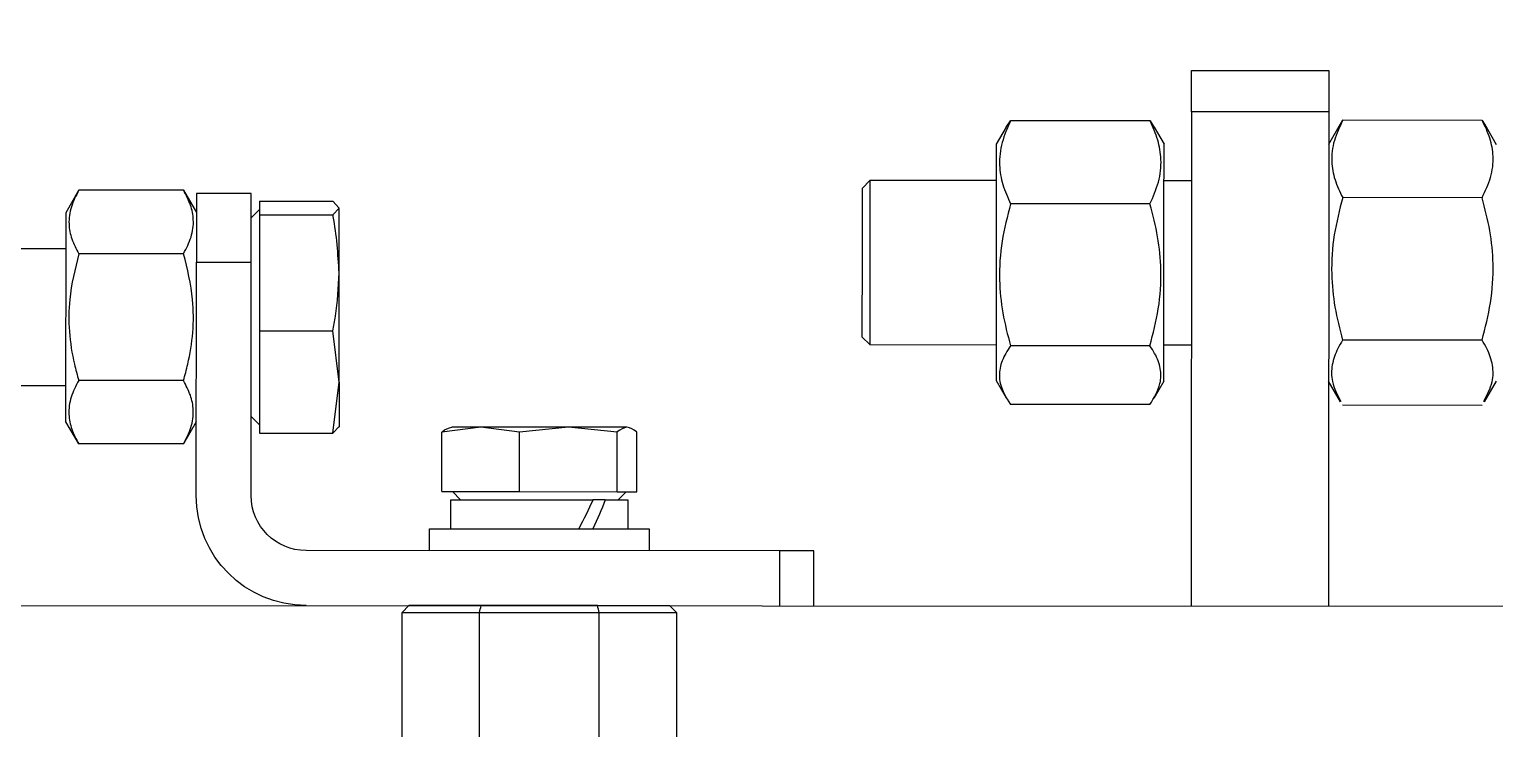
# Model space of a CAD drawing. Header units: millimetres. Extents: x 845401 to 948039, y 511594 to 550263.
# Drawn here: x 904003.6 to 904110.4, y 537273.1 to 537324 of the extents above; entities that cross this region are included whole.
import ezdxf

# ---------------------------------------------------------------- set-up
doc = ezdxf.new("R2010")
doc.units = ezdxf.units.MM
doc.layers.add('00', color=7, linetype='Continuous')
doc.layers.add('1轮廓实线层', color=7, linetype='Continuous')
doc.layers.add('A-剖-0.10mm.......SECT-L01', color=255, linetype='Continuous', lineweight=18)

# ---------------------------------------------------------------- blocks, each defined once
blk = doc.blocks.new('*U100479')
at = {"color": 7, "linetype": 'Continuous', "lineweight": 25}
for p, q in [((-2803.14, 1672.02), (-2803.64, 1671.52)), ((-2803.64, 1671.52), (-2803.64, 1631.12)), ((-2798, 1671.52), (-2803.64, 1671.52)), ((-2803.14, 1672.02), (-2797.88, 1672.02)), ((-2798, 1642.02), (-2798, 1671.52)), ((-2789.28, 1671.52), (-2798, 1671.52)), ((-2797.88, 1672.02), (-2789.4, 1672.02)), ((-2789.4, 1672.02), (-2784.14, 1672.02)), ((-2789.28, 1642.02), (-2789.28, 1671.52)), ((-2783.64, 1671.52), (-2789.28, 1671.52)), ((-2783.64, 1671.52), (-2784.14, 1672.02)), ((-2783.64, 1631.12), (-2783.64, 1671.52))]:
    blk.add_line(p, q, dxfattribs=at)
for points in [[(-2798, 1671.52), (-2797.96, 1671.68), (-2797.92, 1671.85), (-2797.88, 1672.02)], [(-2789.28, 1671.52), (-2789.32, 1671.68), (-2789.36, 1671.85), (-2789.4, 1672.02)]]:
    blk.add_open_spline(points, degree=3, dxfattribs=at)
at = {"layer": '1轮廓实线层'}
for p, q in [((-2841.14, 1711.02), (-2851.14, 1711.02)), ((-2851.14, 1711.02), (-2851.14, 1708.02)), ((-2841.14, 1708.02), (-2841.14, 1711.02)), ((-2862.32, 1707.4), (-2862.48, 1707.12)), ((-2862.32, 1707.4), (-2852.16, 1707.4)), ((-2852, 1707.12), (-2852.16, 1707.4)), ((-2851.14, 1708.02), (-2841.14, 1708.02)), ((-2851.14, 1708.02), (-2851.14, 1672.02)), ((-2841.14, 1708.02), (-2841.14, 1672.02)), ((-2838.12, 1707.36), (-2838.42, 1706.88)), ((-2838.12, 1707.36), (-2827.96, 1707.36)), ((-2827.65, 1706.88), (-2827.96, 1707.36)), ((-2862.48, 1707.14), (-2863.34, 1705.65)), ((-2851.14, 1705.65), (-2852, 1707.14)), ((-2838.41, 1706.9), (-2839.14, 1705.65)), ((-2826.94, 1705.65), (-2827.66, 1706.9)), ((-2839.14, 1700.57), (-2839.14, 1705.65)), ((-2826.94, 1700.57), (-2826.94, 1705.65)), ((-2839.14, 1703.02), (-2841.14, 1703.02)), ((-2817.74, 1703.02), (-2826.94, 1703.02)), ((-2817.14, 1702.42), (-2817.74, 1703.02)), ((-2817.74, 1697.77), (-2817.74, 1703.02)), ((-2817.14, 1702.42), (-2817.14, 1697.7)), ((-2772.64, 1702.02), (-2768.64, 1702.02)), ((-2772.64, 1697.02), (-2772.64, 1702.02)), ((-2767.71, 1702.26), (-2768.64, 1700.65)), ((-2768.64, 1702.02), (-2768.64, 1697.02)), ((-2767.71, 1702.26), (-2760.07, 1702.26)), ((-2759.14, 1700.65), (-2760.07, 1702.26)), ((-2862.32, 1701.77), (-2852.16, 1701.77)), ((-2838.12, 1701.3), (-2827.96, 1701.3)), ((-2779.04, 1700.97), (-2778.59, 1701.47)), ((-2778.59, 1700.48), (-2779.04, 1700.97)), ((-2779.04, 1696.25), (-2779.04, 1700.97)), ((-2773.24, 1701.47), (-2778.59, 1701.47)), ((-2773.24, 1701.47), (-2773.24, 1700.48)), ((-2839.14, 1688.4), (-2839.14, 1700.57)), ((-2826.94, 1688.4), (-2826.94, 1700.57)), ((-2773.24, 1700.48), (-2778.59, 1700.48)), ((-2772.64, 1700.26), (-2773.24, 1700.86)), ((-2773.24, 1700.48), (-2773.24, 1692.03)), ((-2759.14, 1685.4), (-2759.14, 1700.65)), ((-2817.74, 1691.02), (-2817.74, 1697.77)), ((-2817.14, 1697.7), (-2817.14, 1691.62)), ((-2753.14, 1698.02), (-2759.14, 1698.02)), ((-2772.64, 1680.02), (-2772.64, 1697.02)), ((-2768.64, 1697.02), (-2772.64, 1697.02)), ((-2768.64, 1680.02), (-2768.64, 1697.02)), ((-2767.71, 1697.64), (-2760.07, 1697.64)), ((-2779.04, 1688.3), (-2779.04, 1696.25)), ((-2862.32, 1691.39), (-2852.16, 1691.39)), ((-2817.74, 1691.02), (-2817.14, 1691.62)), ((-2779.04, 1688.3), (-2778.59, 1692.03)), ((-2773.24, 1692.03), (-2778.59, 1692.03)), ((-2773.24, 1692.03), (-2773.24, 1684.57)), ((-2841.14, 1691.02), (-2839.14, 1691.02)), ((-2838.12, 1690.96), (-2827.96, 1690.96)), ((-2826.94, 1691.02), (-2817.74, 1691.02)), ((-2863.34, 1688.4), (-2862.48, 1686.9)), ((-2852, 1686.9), (-2851.14, 1688.4)), ((-2839.14, 1688.4), (-2838.41, 1687.14)), ((-2827.66, 1687.14), (-2826.94, 1688.4)), ((-2778.59, 1684.57), (-2779.04, 1688.3)), ((-2779.04, 1688.3), (-2779.04, 1685.02)), ((-2767.71, 1688.4), (-2760.07, 1688.4)), ((-2759.14, 1688.02), (-2753.14, 1688.02)), ((-2862.32, 1686.64), (-2852.16, 1686.64)), ((-2838.12, 1686.68), (-2827.96, 1686.68)), ((-2800.02, 1685.02), (-2795.75, 1685.02)), ((-2799.3, 1684.65), (-2795.75, 1685.02)), ((-2795.75, 1685.02), (-2792.2, 1684.65)), ((-2795.75, 1685.02), (-2789.37, 1685.02)), ((-2792.2, 1684.65), (-2789.37, 1685.02)), ((-2789.37, 1685.02), (-2786.54, 1684.65)), ((-2789.37, 1685.02), (-2787.26, 1685.02)), ((-2779.04, 1685.07), (-2778.59, 1684.57)), ((-2773.24, 1685.19), (-2772.64, 1685.79)), ((-2768.64, 1685.4), (-2767.71, 1683.78)), ((-2760.07, 1683.78), (-2759.14, 1685.4)), ((-2800.74, 1680.32), (-2800.74, 1684.65)), ((-2799.3, 1680.32), (-2799.3, 1684.65)), ((-2792.2, 1680.32), (-2792.2, 1684.65)), ((-2786.54, 1680.32), (-2786.54, 1684.65)), ((-2773.24, 1684.57), (-2778.59, 1684.57)), ((-2767.71, 1683.78), (-2760.07, 1683.78)), ((-2799.3, 1680.32), (-2800.74, 1680.32)), ((-2800.08, 1679.72), (-2800.08, 1677.62)), ((-2798.44, 1679.72), (-2800.08, 1679.72)), ((-2799.97, 1680.32), (-2799.37, 1679.72)), ((-2792.2, 1680.32), (-2799.3, 1680.32)), ((-2798.44, 1679.72), (-2798, 1679.72)), ((-2797.98, 1679.72), (-2797.54, 1679.72)), ((-2787.2, 1679.72), (-2797.54, 1679.72)), ((-2786.54, 1680.32), (-2792.2, 1680.32)), ((-2787.9, 1679.72), (-2787.3, 1680.32)), ((-2787.2, 1677.62), (-2787.2, 1679.72)), ((-2801.64, 1677.62), (-2801.64, 1676.02)), ((-2785.64, 1677.62), (-2801.64, 1677.62)), ((-2785.64, 1676.02), (-2785.64, 1677.62)), ((-2813.64, 1672.02), (-2813.64, 1676.02)), ((-2813.64, 1676.02), (-2811.14, 1676.02)), ((-2811.14, 1676.02), (-2811.14, 1672.02)), ((-2811.14, 1676.02), (-2776.64, 1676.02)), ((-2705.14, 1672.02), (-2930.14, 1672.02))]:
    blk.add_line(p, q, dxfattribs=at)
for radius in [4, 8]:
    blk.add_arc((-2776.64, 1680.02), radius, 270, 0, dxfattribs=at)
for centre, start_param, end_param in [((-2793.64, 1677.62), 1.237742, 1.427139), ((-2793.64, 1679.72), 1.427139, 1.616536)]:
    blk.add_ellipse(centre, major_axis=(-5.63, 11.04), ratio=0.283825, start_param=start_param, end_param=end_param, dxfattribs=at)
for points, knots in [([(-2862.32, 1701.77), (-2862.55, 1702.26), (-2863.02, 1703.25), (-2863.19, 1704.71), (-2862.94, 1706.11), (-2862.53, 1706.97), (-2862.32, 1707.4)], [0, 0, 0, 0, 0.2646047, 0.5349506, 0.7653427, 1, 1, 1, 1]), ([(-2852.16, 1707.4), (-2851.93, 1706.91), (-2851.46, 1705.92), (-2851.29, 1704.46), (-2851.54, 1703.06), (-2851.95, 1702.2), (-2852.16, 1701.77)], [0, 0, 0, 0, 0.264605, 0.534951, 0.765343, 1, 1, 1, 1]), ([(-2838.12, 1701.3), (-2838.35, 1701.83), (-2838.82, 1702.89), (-2838.99, 1704.47), (-2838.74, 1705.97), (-2838.33, 1706.9), (-2838.12, 1707.36)], [0, 0, 0, 0, 0.2646021, 0.5349502, 0.7653437, 1, 1, 1, 1]), ([(-2827.96, 1707.36), (-2827.73, 1706.84), (-2827.26, 1705.77), (-2827.09, 1704.2), (-2827.34, 1702.69), (-2827.75, 1701.77), (-2827.96, 1701.3)], [0, 0, 0, 0, 0.264609, 0.53495, 0.765344, 1, 1, 1, 1]), ([(-2767.71, 1697.64), (-2767.91, 1698.04), (-2768.33, 1698.85), (-2768.48, 1700.05), (-2768.26, 1701.2), (-2767.89, 1701.9), (-2767.71, 1702.26)], [0, 0, 0, 0, 0.264601, 0.534946, 0.765344, 1, 1, 1, 1]), ([(-2760.07, 1702.26), (-2759.86, 1701.86), (-2759.45, 1701.05), (-2759.29, 1699.85), (-2759.52, 1698.7), (-2759.88, 1697.99), (-2760.07, 1697.64)], [0, 0, 0, 0, 0.2646069, 0.5349463, 0.7653443, 1, 1, 1, 1]), ([(-2862.32, 1691.39), (-2862.55, 1692.29), (-2863.02, 1694.11), (-2863.19, 1696.81), (-2862.94, 1699.39), (-2862.53, 1700.97), (-2862.32, 1701.77)], [0, 0, 0, 0, 0.2646041, 0.5349435, 0.7653367, 1, 1, 1, 1]), ([(-2852.16, 1701.77), (-2851.93, 1700.87), (-2851.46, 1699.05), (-2851.29, 1696.35), (-2851.54, 1693.77), (-2851.95, 1692.19), (-2852.16, 1691.39)], [0, 0, 0, 0, 0.264604, 0.534955, 0.765348, 1, 1, 1, 1]), ([(-2838.12, 1690.96), (-2838.35, 1691.86), (-2838.82, 1693.67), (-2838.99, 1696.36), (-2838.74, 1698.93), (-2838.33, 1700.51), (-2838.12, 1701.3)], [0, 0, 0, 0, 0.264597, 0.534949, 0.765341, 1, 1, 1, 1]), ([(-2827.96, 1701.3), (-2827.73, 1700.4), (-2827.26, 1698.59), (-2827.09, 1695.9), (-2827.34, 1693.33), (-2827.75, 1691.76), (-2827.96, 1690.96)], [0, 0, 0, 0, 0.264608, 0.534948, 0.765351, 1, 1, 1, 1]), ([(-2779.04, 1696.25), (-2778.96, 1697.63), (-2778.87, 1699.05), (-2778.59, 1700.44), (-2778.59, 1700.48)], [0, 0, 0, 0, 0.972984, 1, 1, 1, 1]), ([(-2767.71, 1688.4), (-2767.81, 1688.8), (-2768.13, 1689.94), (-2768.44, 1691.91), (-2768.44, 1694.65), (-2767.98, 1696.53), (-2767.71, 1697.64)], [0, 0, 0, 0, 0.131292, 0.380793, 0.636397, 1, 1, 1, 1]), ([(-2760.07, 1697.64), (-2759.8, 1696.53), (-2759.34, 1694.67), (-2759.33, 1691.93), (-2759.64, 1689.96), (-2759.96, 1688.8), (-2760.07, 1688.4)], [0, 0, 0, 0, 0.363601, 0.612795, 0.868708, 1, 1, 1, 1]), ([(-2778.59, 1692.03), (-2778.66, 1692.38), (-2778.92, 1693.78), (-2778.99, 1695.19), (-2779.04, 1696.25)], [0, 0, 0, 0, 0.253069, 1, 1, 1, 1]), ([(-2862.44, 1686.92), (-2862.69, 1687.4), (-2863.15, 1688.27), (-2863.14, 1689.57), (-2862.8, 1690.59), (-2862.44, 1691.19), (-2862.32, 1691.39)], [0, 0, 0, 0, 0.323215, 0.588349, 0.860635, 1, 1, 1, 1]), ([(-2852.16, 1691.39), (-2852.04, 1691.19), (-2851.69, 1690.6), (-2851.34, 1689.59), (-2851.32, 1688.28), (-2851.78, 1687.4), (-2852.04, 1686.92)], [0, 0, 0, 0, 0.139366, 0.404826, 0.676783, 1, 1, 1, 1]), ([(-2838.12, 1686.68), (-2838.42, 1687.19), (-2838.94, 1688.06), (-2838.94, 1689.32), (-2838.6, 1690.24), (-2838.24, 1690.78), (-2838.12, 1690.96)], [0, 0, 0, 0, 0.363817, 0.613047, 0.868993, 1, 1, 1, 1]), ([(-2827.96, 1690.96), (-2827.84, 1690.78), (-2827.49, 1690.25), (-2827.13, 1689.33), (-2827.13, 1688.07), (-2827.65, 1687.19), (-2827.96, 1686.68)], [0, 0, 0, 0, 0.131007, 0.38054, 0.636181, 1, 1, 1, 1]), ([(-2767.71, 1683.78), (-2767.91, 1684.18), (-2768.33, 1684.99), (-2768.48, 1686.19), (-2768.26, 1687.34), (-2767.89, 1688.05), (-2767.71, 1688.4)], [0, 0, 0, 0, 0.264601, 0.534946, 0.765344, 1, 1, 1, 1]), ([(-2760.07, 1688.4), (-2759.86, 1688), (-2759.45, 1687.19), (-2759.29, 1685.99), (-2759.52, 1684.84), (-2759.88, 1684.14), (-2760.07, 1683.78)], [0, 0, 0, 0, 0.264607, 0.534946, 0.765344, 1, 1, 1, 1]), ([(-2800.74, 1684.65), (-2800.73, 1684.66), (-2800.49, 1684.89), (-2800.25, 1684.95), (-2800.02, 1685.02)], [0, 0, 0, 0, 0.0269989, 1, 1, 1, 1]), ([(-2800.02, 1685.02), (-2799.78, 1684.95), (-2799.54, 1684.89), (-2799.3, 1684.66), (-2799.3, 1684.65)], [0, 0, 0, 0, 0.973001, 1, 1, 1, 1]), ([(-2786.54, 1684.65), (-2786.54, 1684.66), (-2786.78, 1684.89), (-2787.02, 1684.95), (-2787.26, 1685.02)], [0, 0, 0, 0, 0.0269989, 1, 1, 1, 1])]:
    blk.add_open_spline(points, degree=3, knots=knots, dxfattribs=at)
blk = doc.blocks.new('C线')
at = {"xscale": -1, "rotation": 359.9712527628268}
blk.add_blockref('*U100479', (983116.1, 474449.19, -3.59), dxfattribs=at)
blk = doc.blocks.new('BC线平台')
at = {"layer": 'A-剖-0.10mm.......SECT-L01'}
h = blk.add_hatch(dxfattribs=at)
h.set_pattern_fill('CROSS', color=2, scale=50)
h.set_pattern_definition([(0, (691447.87, 341554.85), (317.5, 317.5), [158.75, -476.25]), (90, (691527.24, 341475.47), (-317.5, 317.5), [158.75, -476.25])])
h.paths.add_polyline_path([(772874.46, 370095.42), (786169.72, 370095.42), (786169.72, 367097.04), (772874.46, 367097.04)])

msp = doc.modelspace()

# ---------------------------------------------------------------- block references
at = {"layer": '00'}
for name, p in [('BC线平台', (120688.34, 168041.31, -0.98)), ('C线', (-81869.83, 61162.22))]:
    msp.add_blockref(name, p, dxfattribs=at)

doc.saveas('drawing.dxf')
